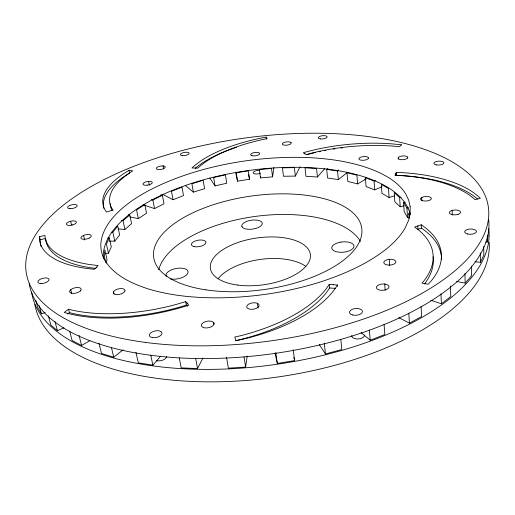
<?xml version="1.0" encoding="UTF-8"?>
<svg xmlns="http://www.w3.org/2000/svg" width="515" height="515" viewBox="0 0 515 515"><rect width="100%" height="100%" fill="white"/><g stroke="black" fill="none" stroke-linecap="round" stroke-linejoin="round"><path stroke-width="0.77" d="M485.787 242.031L487.396 242.037L487.956 235.149M106.599 263.049L106.927 259.045L104.86 249.884L104.307 256.206L105.704 262.373M226.523 357.307L228.357 368.173L245.629 367.066L247.187 356.039M272.57 176.857L271.489 168.45L259.36 169.525L260.5 177.913L272.57 176.857L273.896 167.472M260.5 177.913L260.764 176.349M105.279 253.477L108.459 253.219L111.279 246.84L109.283 237.84L107.687 237.969M109.283 237.84L106.431 244.136L108.459 253.219M474.901 261.755L480.463 262.27L483.849 254.983L483.688 246.428M179.259 357.925L181.216 367.897L197.548 368.56L202.949 357.931M295.353 176.078L294.361 167.62L282.42 167.851L283.456 176.278L295.353 176.078L300.058 166.821M396.479 172.377L394.954 175.203L401.919 175.589A120.813 53.721 -4.9 0 1 472.886 197.715L474.952 199.601L480.353 198.404A120.195 53.09 -4.8 0 0 396.479 172.377L396.672 175.415M333.186 284.705L333.443 284.325M337.595 286.411L337.454 284.995L329.24 284.435L329.613 287.962L326.581 292.372A126.993 60.725 -9.8 0 1 241.181 339.391L235.323 340.73M329.24 284.435L326.201 288.825A127.237 60.435 -9.7 0 1 240.602 335.722L234.731 337.061L236.205 340.64A127.829 61.066 -9.6 0 0 337.454 284.995M109.154 241.123L114.787 241.136L119.654 234.956L117.748 226.104L112.837 232.207L111.24 232.207M456.56 281.441L465.193 283.147L471.579 275.731L471.334 266.171M135.947 352.26L138.278 362.837L152.878 365.154L160.764 356.135M317.44 176.993L316.545 168.457L305.028 167.813L305.968 176.304L317.44 176.993L324.759 168.63M118.521 228.905L124.907 229.49L131.57 223.658L129.754 214.942L128.164 214.807M121.443 220.562L123.046 220.703L129.754 214.942M98.977 343.093L101.468 353.457L113.718 357.23L123.111 349.794M327.978 168.463L326.71 169.429L327.566 178.01L338.368 179.587L347.104 172.68M326.71 169.429L337.557 170.954L338.812 169.976M430.733 300.232L441.4 303.773L450.799 296.55L450.4 285.98M67.581 313.995L69.422 312.618L73.484 313.654A119.789 53.232 -11.3 0 0 178.055 307.577L186.333 305.08L187.357 306.271M68.559 309.219L64.259 312.425A120.89 53.74 -11.3 0 0 188.754 305.163L185.69 301.61L177.392 304.101A120.001 52.968 -11.3 0 1 72.628 310.242L68.559 309.219L69.422 312.618M129.78 216.892L138.329 218.579L146.518 213.223L144.812 204.616L143.228 204.32M144.812 204.616L136.565 209.92L138.329 218.579M69.686 331.139L72.094 340.55L81.595 345.481L89.868 340.64M357.642 183.907L356.901 175.151L346.994 172.744L347.773 181.428L357.642 183.907L365.837 179.111M398.765 317.607L409.419 323.169L421.643 316.513L421.096 306.534M144.747 205.35L154.545 208.601L163.995 203.805L162.392 195.288L160.873 194.812M151.371 199.55L152.884 200.039L162.392 195.288M48.384 315.817L50.805 324.939L57.403 330.72L63.976 327.804M375.532 180.372L374.057 181.016L365.367 177.733L366.068 186.546L374.733 189.906L382.066 186.655M173.046 199.749L183.507 195.597L182.007 187.151L171.495 191.271L173.046 199.749L163.075 194.541M361.06 332.561L370.221 340.235L384.847 334.518L384.081 324.424M421.225 224.798A127.54 60.725 -6.3 0 1 428.268 284.248L421.972 283.128L424.309 280.405A127.572 60.834 -6.6 0 0 418.669 230.057L414.633 227.051L421.225 224.798L421.399 228.126L417.987 229.297L417.807 225.963M35.715 300.148L37.717 307.558L41.432 313.867L45.223 312.599M389.102 197.567L388.484 188.522L381.293 184.389L381.937 193.35L389.102 197.567L394.4 195.797M193.357 192.14L204.571 188.696L203.18 180.295L191.915 183.72L193.357 192.14L185.426 185.503M187.157 303.309L187.878 303.097M319.274 344.554L325.454 353.953L341.825 349.537L340.795 339.385M304.288 153.818L304.809 153.676M400.2 206.766L399.627 197.56L394.226 192.629L394.825 201.751L400.2 206.766L404.075 205.826M399.627 197.56L401.179 197.181M215.006 185.915L226.735 183.224L225.454 174.849L213.667 177.527L215.006 185.915L209.856 178.081M41.161 246.724A110.989 45.822 -10.8 0 1 40.267 239.681L45.751 238.509M39.481 236.649L44.979 235.484L45.088 237.434A110.538 45.133 -10.6 0 0 91.458 264.781L98.12 265.515L94.445 269.281A111.176 45.578 -10.8 0 1 39.481 236.649L40.267 239.681M275.094 353.284L277.308 363.448L294.599 360.603L293.177 349.659M409.071 217.124L407.487 217.382L404.172 211.652L403.612 202.363L405.183 202.112M403.612 202.363L406.927 207.996L408.504 207.745M237.531 181.138L249.55 179.246L248.365 170.871L236.295 172.763L237.531 181.138L235.677 172.647M409.187 218.115L408.91 213.384L410.5 213.249M395.089 173.806L395.694 173.838L395.79 175.364M329.613 287.962L335.574 288.374M96.357 267.317L96.942 267.382M95.906 268.405L92.211 267.993A110.358 45.372 -10.6 0 1 45.861 240.473L45.79 239.166M129.014 170.375L132.793 170.89L130.179 172.525A104.526 40.891 -8.9 0 0 111.414 207.564L113.036 210.069L106.502 212.026A104.609 40.923 -9.1 0 1 129.014 170.375L129.58 173.143A104.448 41.149 -9.1 0 0 103.869 208.356M266.107 137.119L267.221 138.625L263.32 139.404A104.815 41.084 -7 0 0 200.811 165.482L197.85 168.115L192.018 167.967A104.365 40.756 -7.1 0 1 266.107 137.119L266.371 139.159M39.217 305.646L41.432 313.867M54.989 321.508L57.403 330.72M79.033 335.259L81.595 345.481M70.729 289.733L71.682 293.576M248.404 174.636L249.55 179.246M293.827 357.494L294.599 360.603M70.619 221.244L71.508 224.952M83.559 235.432L84.634 240.009M111.446 347.528L113.718 357.23M113.506 291.87L114.034 294.213M112.837 232.207L114.787 241.136M123.046 220.703L124.907 229.49M150.779 355.279L152.878 365.154M152.884 200.039L154.545 208.601M148.59 181.383L149.331 185.2M185.69 301.61L186.333 305.08M195.681 358.543L197.548 368.56M163.088 165.959L163.635 168.933M213.725 322.693L213.995 324.257M244.02 356.953L245.629 367.066M408.91 213.384L409.644 218.045M257.403 303.335L258.086 307.964M275.783 352.511L277.308 363.448M324.238 343.009L325.454 353.953M337.557 170.954L338.368 179.587M369.364 330.115L370.221 340.235M374.057 181.016L374.733 189.906M384.711 284.055L385.175 290.28M389.237 259.354L389.662 265.392M398.32 157.526L398.423 159.116M408.801 313.152L409.419 323.169M406.927 207.996L407.487 217.382M421.695 197.573L421.856 200.753M440.975 293.898L441.4 303.773M452.125 210.416L452.286 215M464.91 273.517L465.193 283.147M480.263 252.852L480.463 262.27M487.293 235.915L487.396 242.037M306.644 154.712A110.345 45.333 -5.4 0 1 315.592 152.485M319.223 151.687A110.345 45.333 -5.4 0 1 320.684 151.384M324.366 150.657A110.345 45.333 -5.4 0 1 325.853 150.38M333.334 149.118A110.345 45.333 -5.4 0 1 334.847 148.887M340.917 148.069A110.345 45.333 -5.4 0 1 342.436 147.882M103.38 258.504A155.079 68.675 -8 0 1 247.277 170.677A155.079 68.675 -8 0 1 410.326 214.89M421.399 228.126A127.302 61.015 -6.3 0 1 441.561 259.734M488.664 219.48A231.95 104.004 -8 0 1 272.081 353.799A231.95 104.004 -8 0 1 29.181 283.244M218.379 278.345A49.858 24.385 -8 0 1 260.532 259.399A49.858 24.385 -8 0 1 305.859 266.377M195.166 168.366A104.204 40.981 -7.1 0 1 229.581 149.73M230.257 149.479A104.204 40.981 -7.1 0 1 236.482 147.341M433.083 256.747A127.334 61.124 -6.6 0 1 424.495 283.997M397.419 175.441A119.982 53.36 -4.7 0 1 477.527 198.951M112.058 210.513A104.365 41.116 -8.9 0 1 110.204 203.67M489.16 242.308A229.342 107.171 -8 0 1 274.534 377.444A229.342 107.171 -8 0 1 34.833 304.462M488.761 228.737A230.739 105.491 -8 0 1 273.574 364.742A230.739 105.491 -8 0 1 31.66 292.082M364.556 335.091A6.431 3.502 -4.5 0 1 357.822 338.986A6.431 3.502 -4.5 0 1 351.758 335.452M260.487 173.195A4.5 1.738 -7.8 0 1 254.481 173.793L254.185 173.697A4.5 1.738 -7.8 0 1 254.165 171.482A4.5 1.738 -7.8 0 1 259.702 170.388M170.175 278.821A11.227 5.227 -10.7 0 0 177.327 278.898L178.422 278.692A11.227 5.227 -10.7 0 0 188.084 271.862A11.227 5.227 -10.7 0 0 177.784 268.244L176.709 268.392A11.227 5.227 -10.7 0 0 166.197 276.362M158.704 269.751A103.798 48.771 -8 0 1 254.256 216.558A103.798 48.771 -8 0 1 360.455 241.445M365.695 179.175A4.751 1.899 -5.1 0 1 364.762 179.246M166.693 356.554A6.386 3.418 -12.6 0 1 162.92 360.062A6.386 3.418 -12.6 0 1 156.502 360.584M410.159 206.624L410.127 213.435L408.517 220.484L405.279 227.707A156.013 67.484 -8 0 1 385.587 249.614C366.789 264.169 344.767 273.838 322.339 281.325A156.013 67.484 -8 0 1 272.1 293.344C244.078 297.734 215.528 299.17 187.254 296.46A156.013 67.484 -8 0 1 145.887 288.149C130.758 282.922 115.167 275.589 105.865 261.974A156.013 67.484 -8 0 1 100.959 242.353C102.575 229.098 111.356 218.173 120.935 209.47A156.013 67.484 -8 0 1 146.144 192.024C163.879 182.336 182.915 175.248 202.35 169.815A156.013 67.484 -8 0 1 240.82 161.568C262.328 158.266 284.126 156.785 305.884 157.506A156.013 67.484 -8 0 1 341.909 161.253C358.401 164.375 374.875 169.12 389.25 178.016A156.013 67.484 -8 0 1 405.749 193.962L408.672 200.116L410.159 206.624M368.463 158.034L368.444 158.214A4.796 1.835 -5.3 0 1 363.706 160.262A4.796 1.835 -5.3 0 1 358.929 158.981L358.904 158.8A4.796 1.835 -5.3 0 1 363.661 156.586A4.796 1.835 -5.3 0 1 368.463 158.034M124.958 290.904L124.862 291.194A5.948 2.781 -12.6 0 1 117.877 294.561A5.948 2.781 -12.6 0 1 113.48 291.921L113.635 291.625A5.948 2.781 -12.6 0 1 120.452 288.587A5.948 2.781 -12.6 0 1 124.958 290.904M407.668 157.963L407.526 158.144A4.88 1.867 -4.3 0 1 401.5 159.682A4.88 1.867 -4.3 0 1 398.243 157.629L398.391 157.448A4.88 1.867 -4.3 0 1 404.404 155.923A4.88 1.867 -4.3 0 1 407.668 157.963M401.462 144.844L399.389 146.711L395.449 146.299A111.291 45.7 -5.4 0 0 312.29 152.955L306.245 154.571L303.277 152.723A110.525 45.095 -5.4 0 1 401.462 144.844M80.295 290.949L79.973 291.233A5.91 2.684 -13.8 0 1 72.094 293.338A5.91 2.684 -13.8 0 1 70.504 289.926L70.825 289.642A5.91 2.684 -13.8 0 1 78.679 287.563A5.91 2.684 -13.8 0 1 80.295 290.949M421.927 197.445L421.598 197.631A5.401 2.266 -3.3 0 0 422.384 200.631A5.401 2.266 -3.3 0 0 429.639 200.238L430.012 200.058A5.401 2.266 -3.3 0 0 429.529 196.885A5.401 2.266 -3.3 0 0 421.927 197.445M89.166 238.123L88.741 238.323A5.285 2.176 -12.5 0 1 81.634 238.844A5.285 2.176 -12.5 0 1 83.482 235.464L83.932 235.284A5.285 2.176 -12.5 0 1 90.563 234.956A5.285 2.176 -12.5 0 1 89.166 238.123M458.015 214.356L457.539 214.491A5.639 2.427 -2.4 0 1 450.065 213.815A5.639 2.427 -2.4 0 1 451.861 210.493L452.337 210.358A5.639 2.427 -2.4 0 1 459.792 211.034A5.639 2.427 -2.4 0 1 458.015 214.356M72.512 224.939L72.023 225.068A5.111 2.021 -12.6 0 1 66.461 224.418A5.111 2.021 -12.6 0 1 70.291 221.328L70.767 221.205A5.111 2.021 -12.6 0 1 76.329 221.856A5.111 2.021 -12.6 0 1 72.512 224.939M340.853 242.102L339.803 242.295A11.156 5.163 -5.4 0 0 331.937 248.79A11.156 5.163 -5.4 0 0 343.795 252.138L344.889 251.99A11.156 5.163 -5.4 0 0 353.799 245.288A11.156 5.163 -5.4 0 0 340.853 242.102M147.161 185.188L146.704 185.233A4.725 1.79 -10.4 0 1 143.048 183.675A4.725 1.79 -10.4 0 1 148.52 181.389L148.964 181.364A4.725 1.79 -10.4 0 1 152.183 182.947A4.725 1.79 -10.4 0 1 147.161 185.188M389.649 259.322L389.063 259.373A6.032 2.884 -3.8 0 0 383.804 262.586A6.032 2.884 -3.8 0 0 389.398 265.096L389.997 265.071A6.032 2.884 -3.8 0 0 395.848 261.8A6.032 2.884 -3.8 0 0 389.649 259.322M163.204 165.965L162.824 165.939A4.564 1.674 -10 0 0 156.869 167.497A4.564 1.674 -10 0 0 158.298 169.551L158.678 169.577A4.564 1.674 -10 0 0 164.652 168.025A4.564 1.674 -10 0 0 163.204 165.965M384.975 284.087L384.396 284.016A6.302 3.154 -3.9 0 0 376.748 286.449A6.302 3.154 -3.9 0 0 380.424 290.203L381.01 290.273A6.302 3.154 -3.9 0 0 388.683 287.84A6.302 3.154 -3.9 0 0 384.975 284.087M194.309 246.653L193.756 246.524A7.345 3.251 -9.8 0 1 193.286 241.953A7.345 3.251 -9.8 0 1 203.515 240.312L204.017 240.466A7.345 3.251 -9.8 0 1 204.037 244.895A7.345 3.251 -9.8 0 1 194.309 246.653M251.983 155.697L251.687 155.607A4.545 1.68 -7.8 0 1 252.299 153.155A4.545 1.68 -7.8 0 1 258.633 152.633L258.897 152.73A4.545 1.68 -7.8 0 1 258.041 155.086A4.545 1.68 -7.8 0 1 251.983 155.697M257.693 303.47L257.288 303.284A6.257 3.18 -8.5 0 0 248.983 304.005A6.257 3.18 -8.5 0 0 247.747 308.388L248.108 308.607A6.257 3.18 -8.5 0 0 256.863 308.086A6.257 3.18 -8.5 0 0 257.693 303.47M290.994 142.546L290.833 142.41A4.481 1.629 -7.1 0 0 285.156 142.185A4.481 1.629 -7.1 0 0 282.568 144.503L282.729 144.638A4.481 1.629 -7.1 0 0 288.419 144.876A4.481 1.629 -7.1 0 0 290.994 142.546M213.809 322.821L213.622 322.532A6.405 3.315 -10.3 0 0 205.807 321.54A6.405 3.315 -10.3 0 0 201.552 326.124L201.732 326.42A6.405 3.315 -10.3 0 0 209.573 327.443A6.405 3.315 -10.3 0 0 213.809 322.821M241.953 226.664L241.812 226.24A10.339 4.487 -8.1 0 1 251.024 220.272A10.339 4.487 -8.1 0 1 262.225 222.995L262.29 223.426A10.339 4.487 -8.1 0 1 253.039 229.04A10.339 4.487 -8.1 0 1 241.953 226.664M237.705 285.072A50.47 23.632 -8 0 0 310.358 254.552A50.47 23.632 -8 0 0 232.98 244.406A50.47 23.632 -8 0 0 237.705 285.072M41.168 283.565A5.774 2.517 -14.3 0 0 49.054 279.323A5.774 2.517 -14.3 0 0 40.144 279.323A5.774 2.517 -14.3 0 0 41.168 283.565M467.646 234.003A5.903 2.639 -1.7 0 0 476.452 231.48A5.903 2.639 -1.7 0 0 467.562 229.439A5.903 2.639 -1.7 0 0 467.646 234.003M320.375 138.908A4.474 1.616 -6.3 0 0 327.154 136.926A4.474 1.616 -6.3 0 0 320.594 136.082A4.474 1.616 -6.3 0 0 320.375 138.908M145.378 342.404A233.379 102.228 -8 0 0 488.735 211.118A233.379 102.228 -8 0 0 137.64 164.839A233.379 102.228 -8 0 0 145.378 342.404M182.716 155.685A4.435 1.59 -9.4 0 0 189.134 153.277A4.435 1.59 -9.4 0 0 182.413 152.936A4.435 1.59 -9.4 0 0 182.716 155.685M352.749 315.032A6.515 3.405 -4.7 0 0 362.483 311.478A6.515 3.405 -4.7 0 0 352.704 309.122A6.515 3.405 -4.7 0 0 352.749 315.032M70.124 208.704A4.918 1.88 -12.3 0 0 77.224 205.64A4.918 1.88 -12.3 0 0 69.853 205.44A4.918 1.88 -12.3 0 0 70.124 208.704M152.562 337.647A6.47 3.328 -12.3 0 0 162.025 333.147A6.47 3.328 -12.3 0 0 152.414 331.815A6.47 3.328 -12.3 0 0 152.562 337.647M436.289 164.89A5.028 1.944 -3.4 0 0 443.911 162.875A5.028 1.944 -3.4 0 0 436.469 161.504A5.028 1.944 -3.4 0 0 436.289 164.89M205.923 289.855A105.06 47.187 -8 0 0 361.955 230.875A105.06 47.187 -8 0 0 205.279 207.551A105.06 47.187 -8 0 0 205.923 289.855"/></g></svg>
